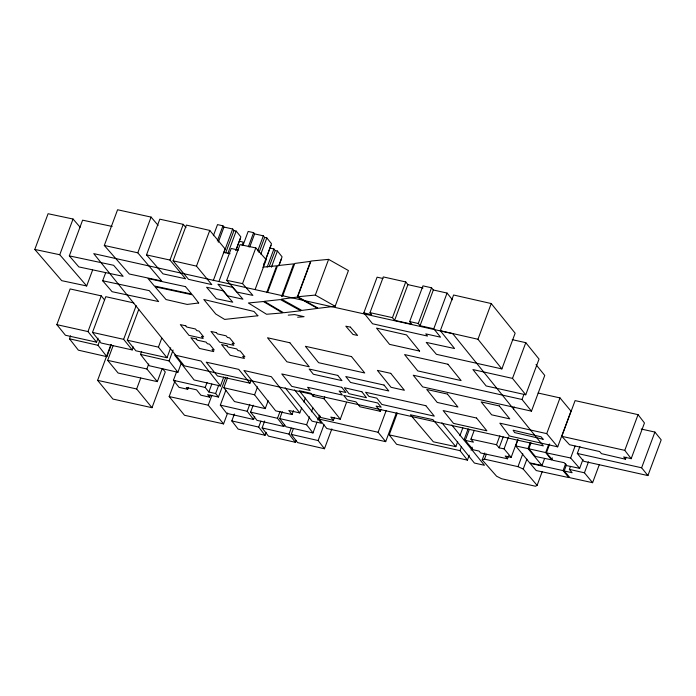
<?xml version="1.0" encoding="UTF-8"?>
<svg xmlns="http://www.w3.org/2000/svg" width="696" height="696" viewBox="0 0 696 696"><rect width="100%" height="100%" fill="white"/><g stroke="black" fill="none" stroke-linecap="round" stroke-linejoin="round"><path stroke-width="1.04" d="M92.585 270.091L86.687 285.96L61.7 280.662L34.8 249.438L48.085 213.724L73.045 219.023L80.127 227.235M86.687 285.96L59.76 254.736L73.045 219.023M69.322 255.884L113.639 265.289L123.149 276.329L78.831 266.916L69.322 255.884L82.598 220.171L112.152 226.444M98.023 338.204L96.544 342.171L65.424 335.246L56.846 324.649L70.131 288.936L101.259 295.861L104.557 299.941M111.29 344.764L106.862 356.665L78.352 350.166L69.487 338.804L70.592 335.82M104.304 245.47L137.799 252.805L161.716 280.984L129.308 274.007L104.304 245.47L117.581 209.757L151.084 217.091L158.123 225.374M102.677 280.766L149.231 290.641L158.653 301.577L112.099 291.702L102.677 280.766L105.635 272.832M96.544 342.171L87.974 331.574L101.259 295.861M133.31 346.956L132.205 349.931L101.077 342.998L92.498 332.401L105.783 296.687L133.797 302.934M106.862 356.665L98.014 345.312L99.859 340.353M137.799 252.805L151.084 217.091M162.612 368.723L165.274 371.977L151.998 407.691L112.935 399.069L97.605 380.355L110.89 344.642M146.517 254.893L169.981 260.06L185.588 278.783L163.029 273.859L146.517 254.893L159.802 219.179L183.257 224.347L185.971 227.609M162.124 368.741L157.331 381.634L118.094 373.021L107.662 360.354L113.196 345.477M132.205 349.931L123.636 339.335L136.172 305.605M170.694 347.809L167.005 357.727L135.868 350.793L127.307 340.205L138.739 309.45M169.981 260.06L183.257 224.347M173.087 260.809L196.489 266.133L211.801 284.612L188.564 279.357L173.087 260.809L186.371 225.095L209.766 230.42L225.078 248.898L213.272 280.645M181.212 363.347L177.898 372.273L149.379 365.765L140.531 354.412L141.636 351.436M151.998 407.691L136.668 388.968L140.731 378.058M157.331 381.634L146.882 368.967L148.726 364.008M167.005 357.727L158.427 347.13L161.75 338.204M196.489 266.133L209.766 230.42M213.376 235.718L217.509 224.608L222.955 225.817L223.947 227.053L232.673 229.001L233.96 230.594L236.17 231.089L240.851 236.884L235.97 250.021M177.898 372.273L169.041 360.911L173.095 350.001M217.317 240.973L222.955 225.817M218.309 242.208L223.947 227.053M188.425 387.315L187.685 389.299L179.072 387.368L173.426 380.329L176.749 371.403M227.618 412.989L223.555 423.899L184.484 415.268L169.171 396.563L175.07 380.686M223.66 253.24L232.673 229.001M225.695 252.813L233.96 230.594M227.905 253.309L236.17 231.089M219.031 281.228L231.202 248.489L238.493 250.047M235.84 250.63L240.346 238.502M226.722 280.331L242.53 283.629L252.918 295.409L237.119 292.12L226.722 280.331L239.998 244.618L255.806 247.915L266.203 259.695L255.136 289.458M242.13 245.14L243.252 242.112L239.38 241.242M242.904 245.584L248.167 231.446L253.614 232.655L254.605 233.891L263.34 235.84L264.619 237.432L266.829 237.928L271.51 243.722L264.001 263.923M248.359 246.802L253.614 232.655M249.725 247.019L254.605 233.891M242.53 283.629L255.806 247.915M225.809 377.197L218.431 397.042L215.612 393.518L208.852 392.005L205.198 387.454L207.043 382.495M257.703 250.986L263.34 235.84M258.99 252.578L264.619 237.432M208.852 392.005L211.801 384.07M260.817 254.084L266.829 237.928M187.685 389.299L186.267 387.524L196.559 389.83L200.857 395.189L209.626 397.155L210.366 395.171M223.555 423.899L208.234 405.185L211.932 395.267M215.612 393.518L218.561 385.584M263.497 265.541L264.619 262.514M265.376 260.495L271.005 245.34M220.458 385.975L200.953 361.024L174.618 355.03L194.123 379.973L220.458 385.975L223.773 377.041M267.16 267.125L273.92 248.95L270.039 248.08M268.178 400.687L265.228 408.622L234.491 401.557L223.851 387.733L227.54 377.815M269.195 266.707L275.207 250.543L273.92 248.95M271.397 267.194L277.408 251.03L275.207 250.543M254.675 416.504L253.57 419.479L226.679 413.32L220.319 405.124L225.852 390.238M266.707 292.607L276.669 265.82L262.723 267.168M267.595 292.398L277.556 265.611L293.712 263.862L281.541 296.6M278.713 265.924L282.089 256.833L277.408 251.03M278.957 265.524L281.593 258.451M266.168 432.303L265.063 435.278L238.162 429.11L231.82 420.923L234.404 413.981M249.96 383.174L238.745 369.376L206.225 362.172L217.439 375.953L249.96 383.174L251.065 380.199M282.585 296.183L294.765 263.445L310.546 261.357L297.27 297.07L281.48 299.158L301.829 310.407L317.559 308.406L297.27 297.07M253.57 419.479L247.21 411.284L249.794 404.341M265.228 408.622L254.597 394.806L257.546 386.872M284.586 424.508L283.846 426.491L256.954 420.332L250.603 412.136L253.187 405.194M297.705 296.757L310.99 261.043L328.599 259.364L348.435 270.553L335.15 306.266L318.394 308.285L297.705 296.757L315.314 295.078L335.15 306.266M265.063 435.278L258.703 427.083L260.922 421.132M296.087 440.307L295.348 442.291L268.456 436.122L262.114 427.927L264.697 420.984M315.314 295.078L328.599 259.364M283.846 426.491L277.504 418.296L280.088 411.353M317.028 422.037L312.974 432.947L286.082 426.787L279.731 418.6L282.315 411.649M301.638 407.978L299.793 412.937L271.336 376.71L243.922 370.481L275.651 410.84L292.024 414.555L293.495 410.588M295.348 442.291L289.005 434.095L291.215 428.144M331.844 428.901L324.466 448.746L297.575 442.586L291.241 434.391L293.46 428.44M303.856 402.027L305.327 398.06M346.538 402.34L340.266 419.209L323.988 398.73L313.139 396.285L313.879 394.293M312.974 432.947L306.614 424.751L309.563 416.817M311.408 411.849L312.887 407.882M323.988 398.73L324.728 396.746M317.767 420.053L319.612 415.094M396.389 412.876L385.688 441.647L326.798 428.51L319.212 419.123L320.317 416.147M452.461 299.785L447.058 293.06L433.33 289.988L431.564 287.787L422.95 285.865L409.674 321.578L418.279 323.501L420.053 325.693L433.782 328.764L440.533 337.177L425.743 333.871L427.518 336.072L372.551 323.77L363.808 312.895L377.093 277.182L382.957 278.496M324.466 448.746L318.133 440.551L324.031 424.682M363.808 312.895L371.629 314.644L370.02 312.635L383.305 276.921L405.742 281.941L407.908 284.629L423.029 288.014M313.139 396.285L310.747 393.275L299.21 390.673L320.473 417.417L333.384 420.323L334.489 417.348M409.674 321.578L411.771 324.179L394.623 320.343L392.457 317.654L405.742 281.941M394.623 320.343L407.908 284.629M380.338 411.301L376.084 406.081L381.182 407.212L377.728 402.975L343.659 395.424L347.348 399.948L355.995 401.87L360.006 406.795L380.338 411.301L381.069 409.318M418.279 323.501L431.564 287.787M385.688 441.647L378.111 432.26L386.228 410.431M420.053 325.693L433.33 289.988M469.261 455.158L467.416 460.117L396.616 444.309L389.212 434.87L397.329 413.041M433.782 328.764L447.058 293.06M440.316 330.713L453.592 295L491.237 303.552L515.144 333.201L501.868 368.915L436.409 354.316L426.213 342.389L454.575 348.531L440.316 330.713L477.961 339.265L501.868 368.915M477.961 339.265L491.237 303.552M455.837 446.649L432.929 419.636L410.44 414.799L433.356 441.812L455.837 446.649L457.681 441.69M459.899 435.731L462.849 427.796M467.416 460.117L460.012 450.651L461.483 446.684M464.067 439.741L468.13 428.832M508.585 455.802L507.48 458.777L480.666 452.965L479.065 451.06L473.149 449.781L465.276 440.385L469.33 429.475M465.276 440.385L473.437 442.16L470.94 439.176L474.263 430.25M471.105 450.19L472.219 447.215M542.271 471.479L537.103 485.373L535.546 486.243L501.677 478.77L496.605 476.238L482.189 459.908L484.764 452.965M525.793 342.676L539.035 359.075L525.75 394.789L512.508 378.389L525.793 342.676L512.239 339.657M482.189 459.908L484.494 459.151L486.339 454.192M517.798 439.472L511.16 457.324L504.078 448.894L499.119 447.824L496.526 444.727L499.85 435.8M513.465 408.952L514.205 406.969M499.119 447.824L503.182 436.905M535.998 364.608L544.75 375.44L531.474 411.153L522.043 399.487L523.888 394.528M504.078 448.894L508.506 436.984M544.559 458.586L541.984 465.528L529.656 462.831L515.684 445.91L517.894 439.959M484.494 459.151L517.998 466.659L522.792 453.757M541.984 465.528L528.003 448.607L530.213 442.656M552.311 457.864L551.571 459.847L535.407 456.445L528.812 448.781L531.031 442.83M537.103 485.373L523.227 469.052L526.915 459.134M560.002 397.912L570.981 411.127L557.696 446.841L546.725 433.625L560.002 397.912L538.121 393.031M551.571 459.847L545.681 452.565L548.631 444.631M582.97 459.421L579.646 468.347L566.683 465.615L564.125 462.666L552.815 460.282L546.395 452.861L549.71 443.935M625.478 459.221L601.475 453.653L599.604 451.547L569.528 444.718L561.811 436.322L575.096 400.609L638.058 414.651L644.461 422.977L631.176 458.69L623.668 456.933L625.478 459.221L626.217 457.228M563.09 470.6L530.074 463.327L536.207 470.548L568.797 477.587L563.09 470.6L565.674 463.658M599.239 464.841L592.601 482.693L569.946 477.717L564.195 470.957L566.405 465.006M579.646 468.347L570.659 457.985L575.087 446.075M564.195 470.957L572.129 472.741L569.38 469.382L570.485 466.407M641.199 429.023L654.901 432.077L661.2 439.863L647.915 475.577L583.613 461.239L577.315 453.453L579.899 446.501M592.601 482.693L584.431 472.793L588.485 461.874M631.176 458.69L624.782 450.364L638.058 414.651M647.915 475.577L641.625 467.79L654.901 432.077M288.24 315.123L294.66 314.583L304.074 316.68L297.653 317.219M34.8 249.438L59.76 254.736M546.395 452.861L570.659 457.985M223.955 252.404L230.089 253.718M470.94 439.176L496.526 444.727M511.16 457.324L505.174 456.028L507.48 458.777M515.684 445.91L528.003 448.607M107.662 360.354L146.882 368.967M97.605 380.355L136.668 388.968M169.171 396.563L208.234 405.185M370.02 312.635L392.457 317.654M512.508 378.389L472.897 369.55L486.147 385.958L525.75 394.789M522.043 399.487L413.233 375.222L422.663 386.889L531.474 411.153M561.811 436.322L624.782 450.364M92.498 332.401L123.636 339.335M127.307 340.205L158.427 347.13M546.725 433.625L499.832 423.168L509.428 435.983L557.696 446.841M56.846 324.649L87.974 331.574M577.315 453.453L641.625 467.79M173.426 380.329L205.198 387.454M319.212 419.123L378.111 432.26M389.212 434.87L460.012 450.651M218.431 397.042L207.608 394.615L209.626 397.155M528.812 448.781L545.681 452.565M340.266 419.209L330.783 417.061L333.384 420.323M569.38 469.382L584.431 472.793M299.793 412.937L288.788 410.44L292.024 414.555M140.531 354.412L169.041 360.911M69.487 338.804L98.014 345.312M279.731 418.6L306.614 424.751M220.319 405.124L247.21 411.284M250.603 412.136L277.504 418.296M291.241 434.391L318.133 440.551M231.82 420.923L258.703 427.083M262.114 427.927L289.005 434.095M223.851 387.733L254.597 394.806M517.998 466.659L523.227 469.052M451.808 425.021L484.459 465.293L474.394 463.049L441.925 422.82M294.565 389.89L321.517 423.281L312.104 421.176L285.151 387.794M198.691 302.986L187.172 304.422L166.04 299.55L155.043 286.796L192.47 294.843L198.691 302.986M300.724 310.764L283.594 312.756L264.271 301.325L280.436 299.576L300.724 310.764M257.868 315.758L224.66 319.421L215.751 314.009L203.806 299.498L253.979 311.469L257.868 315.758M263.392 301.533L248.368 302.986L266.542 314.253L282.585 312.93L263.392 301.533M350.401 327.137L345.79 326.172L353.002 334.471L357.613 335.437L350.401 327.137M232.499 287.309L217.926 284.203L227.627 295.817L242.965 299.21L232.499 287.309M222.946 290.745L206.581 287.248L216.369 298.706L232.751 302.203L222.946 290.745M185.467 286.63L148.074 278.557L154.329 285.986L191.731 294.069L185.467 286.63M452.765 333.689L93.734 253.622L184.292 365.826L543.324 445.892L452.765 333.689M419.601 351.071L389.543 344.363L376.519 328.103L406.534 334.915L419.601 351.071M447.937 364.243L404.576 354.569L417.774 370.907L461.126 380.573L447.937 364.243M289.867 342.763L267.508 337.769L286.9 361.798L309.259 366.792L289.867 342.763M351.506 356.587L305.387 346.295L318.62 362.694L364.748 372.986L351.506 356.587M185.762 325.815L180.316 324.606L188.981 335.341L203.162 338.5L201.457 336.394L203.658 336.881L198.978 331.079L196.777 330.591L195.489 328.999L186.763 327.05L185.762 325.815M216.421 332.653L210.975 331.435L219.649 342.18L233.821 345.338L232.116 343.232L234.326 343.72L229.645 337.917L227.435 337.43L226.148 335.829L217.422 333.889L216.421 332.653M390.752 373.361L377.38 370.376L391.039 387.298L404.411 390.282L390.752 373.361M447.45 394.084L426.744 389.473L437.21 402.427L457.933 407.047L447.45 394.084M499.31 405.951L481.188 401.914L491.637 414.825L509.777 418.87L499.31 405.951M196.342 338.926L190.895 337.708L199.569 348.452L213.742 351.611L212.036 349.505L214.246 349.992L209.557 344.189L207.356 343.702L206.068 342.101L197.342 340.161L196.342 338.926M227.009 345.764L221.563 344.546L230.228 355.291L244.4 358.449L242.695 356.335L244.905 356.83L240.224 351.028L238.015 350.54L236.727 348.94L228.001 347L227.009 345.764M384.044 385.071L345.764 376.536L350.532 382.443L388.812 390.978L384.044 385.071M337.751 375.405L309.137 369.028L313.357 374.248L341.971 380.634L337.751 375.405M425.856 405.698L365.583 392.257L368.897 396.363L376.771 398.121L381.878 404.454L434.295 416.147L425.856 405.698M341.727 387.315L281.758 373.943L291.789 386.376L310.138 390.465L307.58 387.289L342.38 395.05L339.1 390.995L345.938 392.527L341.727 387.315M476.543 418.018L443.143 410.562L453.496 423.377L486.878 430.815L476.543 418.018M361.859 391.744L344.355 387.724L348.974 393.701L366.479 397.72L361.859 391.744M543.115 439.237L514.622 432.581L513.109 430.215L541.114 436.81L543.115 439.237"/></g></svg>
